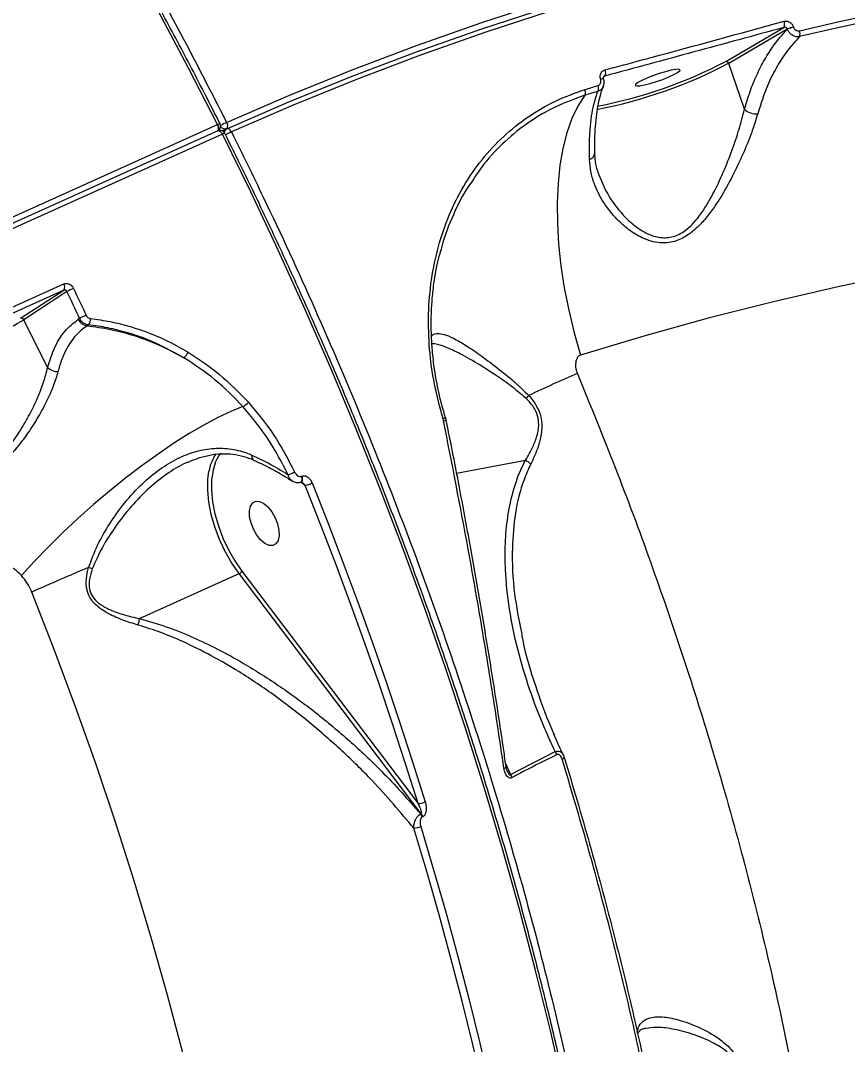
# Model space of a CAD drawing. Header units: millimetres. Extents: x -8422 to 28150, y -6982 to 5510.
# Drawn here: x 21890.7 to 22047, y 1389.7 to 1583.2 of the extents above; entities that cross this region are included whole.
import ezdxf

# ---------------------------------------------------------------- set-up
doc = ezdxf.new("R2010")
doc.units = ezdxf.units.MM
for name, color, linetype in [('DIKOM_ОБЪЕКТ', 7, 'Continuous'), ('DIKOM_РАЗМЕР_ЗОНА', 7, 'Continuous'), ('DIKOM_РАЗМЕР_ОБЪЕКТА', 7, 'Continuous')]:
    doc.layers.add(name, color=color, linetype=linetype)
doc.styles.add('style1', font='arial.ttf', dxfattribs={"width": 0.8})
doc.dimstyles.new('1-50', dxfattribs={"dimtxt": 300, "dimasz": 200, "dimexe": 100, "dimexo": 0, "dimgap": 100, "dimtad": 1, "dimdec": 0, "dimtxsty": 'style1', "dimcen": 0, "dimclrd": 7, "dimclre": 7, "dimadec": 1, "dimazin": 2, "dimtfac": 1, "dimtdec": 0, "dimtmove": 1, "dimatfit": 3, "dimfxl": 0, "dimlwd": 25, "dimlwe": 18, "dimarcsym": 0})

# ---------------------------------------------------------------- blocks, each defined once
blk = doc.blocks.new('*D15')
at = {"layer": 'Defpoints', "color": 0, "transparency": 16777216}
for p in [(19380.28, 3651.45), (27070.13, 3651.45), (15204.41, -3115.19)]:
    blk.add_point(p, dxfattribs=at)
at = {"layer": 'DIKOM_РАЗМЕР_ОБЪЕКТА', "color": 7, "lineweight": 18, "transparency": 16777216}
for p, q in [((19380.28, 3651.45), (27170.13, 3651.45)), ((15204.41, -3115.19), (27170.13, -3115.19))]:
    blk.add_line(p, q, dxfattribs=at)
at = {"layer": 'DIKOM_РАЗМЕР_ОБЪЕКТА', "color": 7, "lineweight": 25, "transparency": 16777216}
blk.add_line((27070.13, -2915.19), (27070.13, 3451.45), dxfattribs=at)
at = {"layer": 'DIKOM_РАЗМЕР_ОБЪЕКТА', "color": 7, "transparency": 16777216}
for points in [[(27036.8, 3451.45), (27103.47, 3451.45), (27070.13, 3651.45)], [(27036.8, -2915.19), (27103.47, -2915.19), (27070.13, -3115.19)]]:
    blk.add_solid(points, dxfattribs=at)
at = {"layer": 'DIKOM_РАЗМЕР_ОБЪЕКТА', "color": 0, "transparency": 16777216, "insert": (26816.96, -135.25), "char_height": 300, "attachment_point": 5, "rotation": 90, "style": 'style1'}
blk.add_mtext('6750', dxfattribs=at)
blk = doc.blocks.new('*D14')
at = {"layer": 'Defpoints', "color": 0, "transparency": 16777216}
for p in [(20684.73, 5148.63), (28049.7, 5148.63), (14575.76, -5055.5)]:
    blk.add_point(p, dxfattribs=at)
at = {"layer": 'DIKOM_РАЗМЕР_ЗОНА', "color": 7, "lineweight": 18, "transparency": 16777216}
for p, q in [((20684.73, 5148.63), (28149.7, 5148.63)), ((14575.76, -5055.5), (28149.7, -5055.5))]:
    blk.add_line(p, q, dxfattribs=at)
at = {"layer": 'DIKOM_РАЗМЕР_ЗОНА', "color": 7, "lineweight": 25, "transparency": 16777216}
blk.add_line((28049.7, -4855.5), (28049.7, 4948.63), dxfattribs=at)
at = {"layer": 'DIKOM_РАЗМЕР_ЗОНА', "color": 7, "transparency": 16777216}
for points in [[(28016.36, 4948.63), (28083.03, 4948.63), (28049.7, 5148.63)], [(28016.36, -4855.5), (28083.03, -4855.5), (28049.7, -5055.5)]]:
    blk.add_solid(points, dxfattribs=at)
at = {"layer": 'DIKOM_РАЗМЕР_ЗОНА', "color": 0, "transparency": 16777216, "insert": (27796.52, -63.59), "char_height": 300, "attachment_point": 5, "rotation": 90, "style": 'style1'}
blk.add_mtext('10200', dxfattribs=at)
blk = doc.blocks.new('*D13')
at = {"layer": 'Defpoints', "color": 0, "transparency": 16777216}
for p in [(10490, 1785.06), (25983.09, 460.53), (10490, -6882.5)]:
    blk.add_point(p, dxfattribs=at)
at = {"layer": 'DIKOM_РАЗМЕР_ЗОНА', "color": 7, "lineweight": 18, "transparency": 16777216}
for p, q in [((10490, 1785.06), (10490, -6982.5)), ((25983.09, 460.53), (25983.09, -6982.5))]:
    blk.add_line(p, q, dxfattribs=at)
at = {"layer": 'DIKOM_РАЗМЕР_ЗОНА', "color": 7, "lineweight": 25, "transparency": 16777216}
blk.add_line((25783.09, -6882.5), (10690, -6882.5), dxfattribs=at)
at = {"layer": 'DIKOM_РАЗМЕР_ЗОНА', "color": 7, "transparency": 16777216}
for points in [[(10690, -6849.17), (10690, -6915.83), (10490, -6882.5)], [(25783.09, -6849.17), (25783.09, -6915.83), (25983.09, -6882.5)]]:
    blk.add_solid(points, dxfattribs=at)
at = {"layer": 'DIKOM_РАЗМЕР_ЗОНА', "color": 0, "transparency": 16777216, "insert": (18236.55, -6629.33), "char_height": 300, "attachment_point": 5, "style": 'style1'}
blk.add_mtext('15500', dxfattribs=at)

msp = doc.modelspace()

# ---------------------------------------------------------------- linework, layer by layer
at = {"layer": 'DIKOM_ОБЪЕКТ', "color": 7, "linetype": 'Continuous', "lineweight": 15}
for p, q in [((22023.93, 1575.45), (22034.9, 1581.86)), ((22035.57, 1581.56), (22024.49, 1575.08)), ((22035.58, 1581.53), (22035.57, 1581.56)), ((22036.73, 1581.97), (22036.74, 1581.94)), ((22027.48, 1566.4), (22024.49, 1575.08)), ((22000.3, 1572.06), (22000.29, 1572.08)), ((22001.07, 1572.69), (22000.83, 1572.45)), ((21550.11, 1393.24), (21927.9, 1563.5)), ((21927.95, 1562.35), (21550.16, 1392.08)), ((21928.8, 1561.72), (21551.01, 1391.45)), ((21928.01, 1562.38), (21927.97, 1562.36)), ((21927.98, 1562.36), (21928.01, 1562.38)), ((21929.53, 1562.68), (21928.89, 1562.26)), ((21999.18, 1558.15), (21999.18, 1558.11)), ((21873.86, 1522.14), (21898.84, 1533.4)), ((21898.84, 1532.25), (21873.86, 1520.99)), ((21890.65, 1526.91), (21898.84, 1532.25)), ((21899.43, 1531.97), (21891.27, 1526.64)), ((21895.79, 1517.63), (21891.27, 1526.64)), ((21901.57, 1526.72), (21901.83, 1526.89)), ((21903.46, 1525.67), (21903.22, 1525.51)), ((21970.61, 1507.57), (21970.52, 1507.92)), ((21970.62, 1507.52), (21970.61, 1507.57)), ((21934.65, 1500.18), (21934.67, 1500.17)), ((21973.07, 1497.66), (21986.09, 1500.09)), ((21944.48, 1495.31), (21943.62, 1495.98)), ((21943.79, 1497.06), (21943.86, 1497.09)), ((21913.16, 1470.18), (21931.99, 1478.67)), ((21966.38, 1433.31), (21931.99, 1478.67)), ((21932.51, 1479.12), (21965.8, 1435.22)), ((21983.23, 1440.72), (21991.71, 1445.05)), ((21982.33, 1442.81), (21983.23, 1440.72)), ((21982.45, 1442.07), (21982.45, 1442.06)), ((21966.29, 1433.26), (21966.38, 1433.31)), ((21966.68, 1432.73), (21966.58, 1432.69))]:
    msp.add_line(p, q, dxfattribs=at)
at = {"layer": 'DIKOM_ОБЪЕКТ', "color": 7, "linetype": 'Continuous', "lineweight": 15, "flags": 128}
for points in [[(21927.9, 1563.5), (21922.36, 1574.31), (21916.67, 1585.01), (21910.83, 1595.59), (21904.85, 1606.04), (21898.74, 1616.35), (21892.5, 1626.52), (21886.14, 1636.53), (21879.65, 1646.37), (21873.06, 1656.05), (21866.35, 1665.55), (21859.54, 1674.86), (21852.64, 1683.97)], [(21929.61, 1563.91), (21941.35, 1569), (21953.31, 1573.86), (21965.48, 1578.46), (21977.86, 1582.81), (21990.44, 1586.92), (22003.21, 1590.76), (22016.16, 1594.35), (22029.28, 1597.68), (22042.57, 1600.75), (22056.02, 1603.55), (22069.61, 1606.09), (22083.34, 1608.36), (22097.2, 1610.35), (22111.18, 1612.08), (22125.27, 1613.54), (22139.46, 1614.72), (22153.74, 1615.64), (22168.11, 1616.27), (22182.55, 1616.63), (22197.06, 1616.72), (22211.62, 1616.53)], [(21929.63, 1562.73), (21941.36, 1567.82), (21953.31, 1572.67), (21965.47, 1577.27), (21977.84, 1581.62), (21990.41, 1585.72), (22003.17, 1589.57), (22016.12, 1593.15), (22029.23, 1596.48), (22042.51, 1599.55), (22055.95, 1602.35), (22069.53, 1604.88), (22083.25, 1607.15), (22097.1, 1609.15), (22111.07, 1610.87), (22125.15, 1612.33), (22139.33, 1613.51), (22153.61, 1614.42), (22167.97, 1615.06), (22182.4, 1615.42), (22196.9, 1615.51), (22211.45, 1615.32)], [(22211.67, 1614.59), (22197.15, 1614.78), (22182.69, 1614.69), (22168.29, 1614.33), (22153.97, 1613.69), (22139.72, 1612.78), (22125.57, 1611.6), (22111.53, 1610.15), (22097.59, 1608.43), (22083.77, 1606.43), (22070.08, 1604.17), (22056.53, 1601.64), (22043.13, 1598.85), (22029.88, 1595.79), (22016.8, 1592.47), (22003.88, 1588.89), (21991.15, 1585.06), (21978.61, 1580.97), (21966.27, 1576.63), (21954.13, 1572.04), (21942.21, 1567.2), (21930.51, 1562.12)], [(22097.13, 1591.19), (22089.58, 1590.09), (22082.06, 1588.92), (22074.59, 1587.66), (22067.15, 1586.31), (22059.76, 1584.89), (22052.42, 1583.38), (22045.12, 1581.8), (22037.87, 1580.13)], [(22037.88, 1581.23), (22045.13, 1582.9), (22052.44, 1584.49), (22059.79, 1585.99), (22067.18, 1587.42), (22074.62, 1588.76), (22082.1, 1590.02), (22089.63, 1591.2), (22097.19, 1592.3)], [(22012.54, 1573.5), (22011.35, 1573.14), (22010.14, 1572.72), (22009.01, 1572.27), (22008.05, 1571.83), (22007.33, 1571.44), (22006.92, 1571.12), (22006.85, 1570.91), (22007.11, 1570.81), (22007.71, 1570.85), (22008.57, 1571.01), (22009.64, 1571.28), (22010.83, 1571.64), (22012.04, 1572.06), (22013.17, 1572.51), (22014.13, 1572.95), (22014.85, 1573.34), (22015.26, 1573.66), (22015.34, 1573.87), (22015.07, 1573.96), (22014.48, 1573.93), (22013.61, 1573.77), (22012.54, 1573.5)], [(21997.3, 1570.13), (21997.61, 1570.22), (21997.92, 1570.32), (21998.23, 1570.42), (21998.54, 1570.51), (21998.85, 1570.61), (21999.16, 1570.71), (21999.47, 1570.8), (21999.78, 1570.9)], [(21999.8, 1569.81), (21999.49, 1569.71), (21999.18, 1569.61), (21998.87, 1569.52), (21998.56, 1569.42), (21998.25, 1569.33), (21997.94, 1569.23), (21997.63, 1569.13), (21997.32, 1569.04)], [(21997.32, 1569.04), (21996.01, 1567), (21994.88, 1564.63), (21993.93, 1561.97), (21993.17, 1559.02), (21992.61, 1555.82), (21992.24, 1552.38), (21992.07, 1548.74), (21992.11, 1544.91), (21992.35, 1540.94), (21992.79, 1536.85), (21993.43, 1532.67), (21994.27, 1528.44), (21995.28, 1524.19), (21996.48, 1519.95)], [(21927.95, 1562.35), (21928.01, 1562.36), (21928.12, 1562.37), (21928.23, 1562.33), (21928.35, 1562.27), (21928.48, 1562.17), (21928.6, 1562.04), (21928.7, 1561.89), (21928.8, 1561.72)], [(21993.31, 1381.29), (21990.73, 1392.59), (21987.94, 1403.92), (21984.95, 1415.29), (21981.75, 1426.68), (21978.36, 1438.09), (21974.77, 1449.5), (21970.98, 1460.9), (21967.01, 1472.29), (21962.85, 1483.66), (21958.5, 1494.99), (21953.98, 1506.27), (21949.28, 1517.51), (21944.41, 1528.68), (21939.37, 1539.78), (21934.16, 1550.79), (21928.8, 1561.72)], [(21930.51, 1562.12), (21930.41, 1562.29), (21930.31, 1562.44), (21930.19, 1562.57), (21930.07, 1562.67), (21929.94, 1562.74), (21929.83, 1562.77), (21929.72, 1562.77), (21929.66, 1562.75)], [(22136.3, 1546.04), (22122.99, 1544.92), (22109.77, 1543.54), (22096.66, 1541.92), (22083.66, 1540.04), (22070.77, 1537.91), (22058.02, 1535.53), (22045.41, 1532.9), (22032.94, 1530.03), (22020.62, 1526.91), (22008.47, 1523.55), (21996.48, 1519.95)], [(21900.66, 1532.57), (21900.96, 1531.93), (21901.26, 1531.3), (21901.57, 1530.66), (21901.87, 1530.03), (21902.17, 1529.39), (21902.47, 1528.75), (21902.77, 1528.12), (21903.07, 1527.48)], [(21901.83, 1526.89), (21901.53, 1527.53), (21901.23, 1528.16), (21900.93, 1528.8), (21900.63, 1529.43), (21900.33, 1530.06), (21900.03, 1530.7), (21899.73, 1531.33), (21899.43, 1531.97)], [(21932.68, 1510.23), (21930.41, 1509.31), (21927.95, 1508.15), (21925.31, 1506.75), (21922.54, 1505.12), (21919.64, 1503.29), (21916.66, 1501.27), (21913.62, 1499.08), (21910.56, 1496.74), (21907.49, 1494.28), (21904.46, 1491.72), (21901.49, 1489.08), (21898.62, 1486.39), (21895.86, 1483.69), (21893.25, 1480.98), (21890.82, 1478.31)], [(21927.42, 1499.51), (21927.04, 1498.22), (21926.78, 1496.4), (21926.75, 1494.39), (21926.95, 1492.23), (21927.39, 1489.98), (21928.05, 1487.68), (21928.91, 1485.39), (21929.96, 1483.17), (21931.17, 1481.06), (21932.51, 1479.12)], [(21934.35, 1501.07), (21934.36, 1500.77), (21934.4, 1500.52), (21934.49, 1500.33), (21934.62, 1500.2), (21934.65, 1500.18)], [(21931.99, 1478.67), (21930.61, 1480.67), (21929.36, 1482.84), (21928.28, 1485.13), (21927.39, 1487.49), (21926.71, 1489.86), (21926.26, 1492.19), (21926.04, 1494.41), (21926.07, 1496.49), (21926.27, 1497.97)], [(21943.7, 1496), (21943.73, 1496.02), (21943.84, 1496.13), (21943.9, 1496.31), (21943.91, 1496.54), (21943.87, 1496.79), (21943.79, 1497.06)], [(21943.77, 1496.04), (21943.8, 1496.05), (21943.91, 1496.17), (21943.97, 1496.34), (21943.98, 1496.57), (21943.95, 1496.82), (21943.86, 1497.09)], [(21945.76, 1495.8), (21948.72, 1488.31), (21951.6, 1480.81), (21954.39, 1473.29), (21957.11, 1465.76), (21959.74, 1458.22), (21962.29, 1450.67), (21964.76, 1443.12), (21967.14, 1435.57)], [(21965.8, 1435.22), (21963.43, 1442.76), (21960.97, 1450.29), (21958.42, 1457.82), (21955.8, 1465.34), (21953.09, 1472.86), (21950.3, 1480.36), (21947.43, 1487.84), (21944.48, 1495.31)], [(21936.04, 1485.03), (21935.3, 1485.95), (21934.67, 1487.06), (21934.22, 1488.25), (21933.96, 1489.43), (21933.93, 1490.51), (21934.13, 1491.39), (21934.54, 1492.02), (21935.13, 1492.33), (21935.84, 1492.3), (21936.63, 1491.94), (21937.43, 1491.26), (21938.16, 1490.34), (21938.79, 1489.24), (21939.25, 1488.05), (21939.5, 1486.86), (21939.53, 1485.78), (21939.33, 1484.9), (21938.92, 1484.27), (21938.34, 1483.96), (21937.62, 1483.99), (21936.83, 1484.36), (21936.04, 1485.03)], [(21921.32, 1388.15), (21918.44, 1399.02), (21915.36, 1409.91), (21912.08, 1420.82), (21908.6, 1431.72), (21904.93, 1442.62), (21901.07, 1453.5), (21897.02, 1464.35), (21892.79, 1475.17)], [(21993.41, 1443.97), (21993.44, 1443.95), (21993.44, 1443.94)], [(21981.57, 1365.43), (21979.87, 1373.5), (21978.06, 1381.6), (21976.15, 1389.72), (21974.13, 1397.87), (21972, 1406.03), (21969.77, 1414.2), (21967.43, 1422.39), (21964.99, 1430.58)], [(21966.29, 1430.92), (21968.73, 1422.71), (21971.07, 1414.51), (21973.31, 1406.31), (21975.44, 1398.13), (21977.47, 1389.97), (21979.38, 1381.83), (21981.19, 1373.71), (21982.9, 1365.62)]]:
    msp.add_lwpolyline(points, dxfattribs=at)
at = {"layer": 'DIKOM_ОБЪЕКТ', "color": 7, "linetype": 'Continuous', "lineweight": 15}
for centre, radius, start, end in [((22033.84, 1582.48), 1.22, 329.8135, 26.4597), ((22038.51, 1575.06), 7.13, 104.452, 114.3647), ((22038.52, 1575.03), 7.13, 104.4545, 114.357), ((22036.48, 1580.69), 1.5, 337.9807, 21.0249), ((21982.69, 1654.77), 89.98, 280.8274, 297.6802), ((21983.48, 1652.52), 87.04, 280.7591, 297.6974), ((22024, 1574.94), 0.514, 15.4888, 97.4331), ((22000.08, 1573.33), 1.18, 326.77, 26.3985), ((22000.75, 1570.94), 1.24, 85.7911, 112.0812), ((22000.77, 1570.88), 1.27, 86.2323, 111.85), ((21998.57, 1570.33), 1.34, 336.8783, 24.9988), ((22029.61, 1568.66), 3.11, 226.5776, 276.6686), ((21928.51, 1562.52), 1.16, 97.4645, 121.6266), ((21927.08, 1562.9), 1.02, 326.4654, 36.1056), ((21927.47, 1563.22), 1, 303.1384, 26.7195), ((21934.27, 1553.53), 11.38, 114.1408, 120.674), ((21928.79, 1563.31), 1.02, 326.2507, 36.0614), ((21928.36, 1561.43), 1, 43.8883, 114.2607), ((21929.3, 1563.65), 0.971, 210.3433, 287.6247), ((21929.44, 1560.66), 1.23, 98.4489, 121.1748), ((21928.36, 1561.43), 1, 26.5776, 43.8883), ((21929.99, 1562), 0.819, 124.6111, 179.0034), ((21935.13, 1551.76), 11.34, 114.0163, 120.9563), ((21930.07, 1561.84), 1, 114.1657, 123.0516), ((21997.78, 1558.3), 1.42, 286.8369, 352.1891), ((21898.04, 1532.83), 0.982, 324.0898, 35.4809), ((21909.16, 1513.59), 20.79, 114.1346, 117.9187), ((21796.15, 1683.97), 183.84, 293.9494, 301.1551), ((21890.81, 1526.45), 0.491, 23.1661, 109.3629), ((21903.5, 1527.64), 2.15, 205.4706, 262.3691), ((21915.42, 1499.95), 30.17, 114.1635, 116.7706), ((21902.41, 1526.7), 1.48, 315.5649, 6.1509), ((21920.21, 1521.3), 2.25, 305.7047, 339.6078), ((21897.64, 1519.46), 2.61, 224.5096, 272.1874), ((22167.48, 1123.35), 428.95, 113.5802, 114.9264), ((21983.01, 1514.72), 4.39, 317.2846, 327.2291), ((21931.04, 1513.33), 3.51, 297.9275, 319.6934), ((21971.06, 1505.59), 2.03, 88.8135, 102.9705), ((21971.21, 1505.01), 2.58, 92.1529, 103.2584), ((21933.78, 1497.21), 6.77, 141.2688, 160.1858), ((21935.11, 1496.44), 8.98, 147.3363, 170.1955), ((21938.54, 1504.99), 8.1, 289.4216, 298.8506), ((21941.29, 1505.62), 10.79, 287.2045, 294.5012), ((22077.12, 1065.13), 449.57, 112.7137, 114.2064), ((21898.28, 1464.35), 16.34, 68.6742, 71.2653), ((21931.52, 1479.73), 1.16, 293.7783, 328.7083), ((21901.9, 1471.87), 11.39, 345.1128, 351.4798), ((21990.15, 1443.82), 1.98, 18.9139, 38.3551), ((21992.86, 1444.28), 0.679, 283.7474, 329.2695), ((21981.96, 1442.77), 0.866, 273.408, 304.6523), ((21981.73, 1439.47), 1.95, 19.9302, 39.7889), ((21965.52, 1439.06), 3.85, 274.2069, 294.8295), ((21964.79, 1432.14), 1.87, 16.9759, 36.7979), ((21964.88, 1432.18), 1.88, 16.9681, 36.7656), ((21964.68, 1434.44), 3.87, 274.6254, 294.5445)]:
    msp.add_arc(centre, radius, start, end, dxfattribs=at)
for points, knots in [([(21928.36, 1563.67), (21927.45, 1565.47), (21924.81, 1570.68), (21920.34, 1579.24), (21914.9, 1589.3), (21909.34, 1599.25), (21903.65, 1609.09), (21897.84, 1618.8), (21891.92, 1628.38), (21885.89, 1637.82), (21879.75, 1647.11), (21873.51, 1656.25), (21867.18, 1665.23), (21860.75, 1674.04), (21854.23, 1682.68), (21847.64, 1691.14), (21840.96, 1699.41), (21834.22, 1707.49), (21827.4, 1715.37), (21820.53, 1723.05), (21813.6, 1730.51), (21806.61, 1737.76), (21799.58, 1744.79), (21792.51, 1751.59), (21785.4, 1758.16), (21778.26, 1764.49), (21771.1, 1770.58), (21763.91, 1776.42), (21756.72, 1782.02), (21749.51, 1787.36), (21742.3, 1792.43), (21735.09, 1797.25), (21727.88, 1801.8), (21720.69, 1806.08), (21713.52, 1810.09), (21706.37, 1813.82), (21699.24, 1817.27), (21692.16, 1820.44), (21685.11, 1823.32), (21678.1, 1825.92), (21671.15, 1828.23), (21664.25, 1830.24), (21657.41, 1831.97), (21650.64, 1833.4), (21643.93, 1834.54), (21637.31, 1835.39), (21630.76, 1835.92), (21625.61, 1836.16), (21622.67, 1836.12), (21621.85, 1836.11)], [0, 0, 0, 0, 0.011462, 0.033237, 0.055013, 0.07679, 0.098567, 0.120343, 0.14212, 0.163897, 0.185675, 0.207453, 0.229231, 0.251009, 0.272788, 0.294567, 0.316347, 0.338127, 0.359907, 0.381689, 0.403471, 0.425253, 0.447036, 0.468819, 0.490603, 0.512388, 0.534174, 0.55596, 0.577746, 0.599533, 0.621321, 0.643109, 0.664898, 0.686687, 0.708475, 0.730264, 0.752053, 0.77384, 0.795627, 0.817413, 0.839197, 0.860978, 0.882757, 0.904533, 0.926304, 0.948071, 0.969833, 0.991589, 1, 1, 1, 1]), ([(21623.13, 1836.69), (21626.64, 1836.66), (21634.56, 1836.59), (21647.35, 1834.97), (21661.36, 1832.1), (21675.36, 1828.02), (21689.27, 1822.88), (21703.04, 1816.77), (21717.06, 1809.53), (21731.29, 1801.14), (21745.7, 1791.61), (21760.15, 1780.99), (21774.61, 1769.31), (21789.03, 1756.59), (21803.47, 1742.78), (21817.86, 1727.88), (21832.15, 1711.92), (21846.04, 1695.24), (21859.48, 1677.93), (21872.44, 1660.07), (21885.14, 1641.36), (21897.53, 1621.85), (21909.53, 1601.56), (21920.24, 1582.23), (21926.74, 1569.53), (21929.61, 1563.91)], [0, 0, 0, 0, 0.035838, 0.081051, 0.1263, 0.171512, 0.213866, 0.256251, 0.298605, 0.342099, 0.385625, 0.429118, 0.473054, 0.517025, 0.560961, 0.606173, 0.651423, 0.696635, 0.740571, 0.784542, 0.828478, 0.873691, 0.91894, 0.964152, 1, 1, 1, 1]), ([(22001.14, 1573.85), (22001.72, 1574.01), (22004.61, 1574.78), (22015.81, 1577.8), (22026.54, 1580.73), (22034.93, 1583.02)], [0, 0, 0, 0, 0.051709, 0.258552, 1, 1, 1, 1]), ([(22034.93, 1583.02), (22035.09, 1583.05), (22035.41, 1583.1), (22035.89, 1582.96), (22036.31, 1582.68), (22036.6, 1582.32), (22036.69, 1582.06), (22036.73, 1581.97)], [0, 0, 0, 0, 0.218283, 0.436774, 0.653039, 0.865757, 1, 1, 1, 1]), ([(22034.9, 1581.86), (22029.23, 1580.31), (22017.89, 1577.21), (22006.68, 1574.2), (22001.07, 1572.69)], [0, 0, 0, 0, 0.499918, 1, 1, 1, 1]), ([(22027.48, 1566.4), (22027.82, 1567.53), (22028.5, 1569.8), (22029.78, 1572.93), (22031.27, 1575.83), (22033.15, 1578.82), (22034.69, 1580.54), (22035.58, 1581.53)], [0, 0, 0, 0, 0.182561, 0.36512, 0.553033, 0.740945, 1, 1, 1, 1]), ([(22035.57, 1581.56), (22035.56, 1581.59), (22035.53, 1581.68), (22035.43, 1581.79), (22035.27, 1581.88), (22035.08, 1581.91), (22034.96, 1581.88), (22034.9, 1581.86)], [0, 0, 0, 0, 0.127808, 0.331043, 0.543884, 0.768402, 1, 1, 1, 1]), ([(22037.87, 1580.13), (22037.71, 1580.11), (22037.35, 1580.07), (22036.85, 1580.21), (22036.36, 1580.48), (22035.94, 1580.87), (22035.68, 1581.27), (22035.59, 1581.5), (22035.58, 1581.53)], [0, 0, 0, 0, 0.180522, 0.402899, 0.530972, 0.749652, 0.966425, 1, 1, 1, 1]), ([(22036.74, 1581.94), (22036.75, 1581.92), (22036.79, 1581.8), (22036.9, 1581.59), (22037.11, 1581.39), (22037.35, 1581.26), (22037.61, 1581.19), (22037.79, 1581.22), (22037.88, 1581.23)], [0, 0, 0, 0, 0.034013, 0.252308, 0.470537, 0.597932, 0.819269, 1, 1, 1, 1]), ([(22037.87, 1580.13), (22037.01, 1579.18), (22035.42, 1577.42), (22033.43, 1574.24), (22031.55, 1570.47), (22030.55, 1567.37), (22029.98, 1565.57)], [0, 0, 0, 0, 0.258077, 0.475006, 0.694076, 1, 1, 1, 1]), ([(22000.29, 1572.08), (22000.26, 1572.18), (22000.19, 1572.45), (22000.21, 1572.88), (22000.39, 1573.33), (22000.7, 1573.69), (22000.99, 1573.8), (22001.14, 1573.85)], [0, 0, 0, 0, 0.13426, 0.346974, 0.563221, 0.781711, 1, 1, 1, 1]), ([(21999.78, 1570.9), (21999.79, 1570.9), (21999.88, 1570.93), (22000.06, 1571.02), (22000.23, 1571.22), (22000.33, 1571.47), (22000.37, 1571.74), (22000.32, 1571.95), (22000.3, 1572.06)], [0, 0, 0, 0, 0.004412, 0.219872, 0.435612, 0.568267, 0.793848, 1, 1, 1, 1]), ([(22000.77, 1570.73), (22000.83, 1570.85), (22000.98, 1571.19), (22000.99, 1571.7), (22000.86, 1572.02), (22000.82, 1572.13)], [0, 0, 0, 0, 0.288306, 0.757045, 1, 1, 1, 1]), ([(22000.85, 1572.17), (22000.84, 1572.21), (22000.81, 1572.29), (22000.81, 1572.42), (22000.85, 1572.54), (22000.88, 1572.58), (22000.9, 1572.6)], [0, 0, 0, 0, 0.170813, 0.388567, 0.659311, 1, 1, 1, 1]), ([(22000.85, 1572.14), (22000.85, 1572.15), (22000.85, 1572.16), (22000.84, 1572.17), (22000.84, 1572.17)], [0, 0, 0, 0, 0.698828, 1, 1, 1, 1]), ([(22001.07, 1572.69), (22001.02, 1572.68), (22000.96, 1572.66), (22000.92, 1572.61), (22000.91, 1572.6)], [0, 0, 0, 0, 0.734279, 1, 1, 1, 1]), ([(21970.52, 1507.92), (21969.93, 1510.09), (21968.75, 1514.43), (21967.87, 1521.09), (21967.66, 1527.72), (21968.22, 1534.24), (21969.52, 1540.52), (21971.57, 1546.47), (21974.33, 1551.98), (21977.78, 1556.98), (21981.87, 1561.37), (21986.52, 1565.07), (21991.66, 1568.1), (21995.42, 1569.45), (21997.3, 1570.13)], [0, 0, 0, 0, 0.083618, 0.167166, 0.250417, 0.333852, 0.417303, 0.500489, 0.583738, 0.667139, 0.750458, 0.833396, 0.916629, 1, 1, 1, 1]), ([(21997.32, 1569.04), (21997.35, 1569.09), (21997.41, 1569.21), (21997.43, 1569.48), (21997.4, 1569.8), (21997.33, 1570.02), (21997.3, 1570.13)], [0, 0, 0, 0, 0.250013, 0.500007, 0.750025, 1, 1, 1, 1]), ([(21998.19, 1556.95), (21998.18, 1557.94), (21998.16, 1559.94), (21998.3, 1562.65), (21998.57, 1565.14), (21998.98, 1567.28), (21999.41, 1568.8), (21999.7, 1569.55), (21999.8, 1569.81)], [0, 0, 0, 0, 0.182796, 0.365593, 0.553746, 0.741903, 0.914191, 1, 1, 1, 1]), ([(21999.22, 1558.1), (21999.21, 1558.72), (21999.18, 1560.28), (21999.27, 1562.55), (21999.47, 1564.93), (21999.77, 1567.04), (22000.18, 1568.84), (22000.54, 1570.06), (22000.78, 1570.57), (22000.83, 1570.69)], [0, 0, 0, 0, 0.109681, 0.279358, 0.449162, 0.618371, 0.786303, 0.952308, 1, 1, 1, 1]), ([(22000.78, 1570.71), (22000.76, 1570.65), (22000.67, 1570.42), (22000.35, 1570.06), (21999.99, 1569.89), (21999.8, 1569.81)], [0, 0, 0, 0, 0.121398, 0.55786, 1, 1, 1, 1]), ([(21997.32, 1569.04), (21995.47, 1568.37), (21991.78, 1567.04), (21986.73, 1564.08), (21982.18, 1560.44), (21978.46, 1556.56), (21976.56, 1553.67), (21975.76, 1552.45)], [0, 0, 0, 0, 0.211804, 0.422331, 0.63292, 0.844724, 1, 1, 1, 1]), ([(22029.98, 1565.57), (22029.6, 1564.36), (22028.84, 1561.92), (22027.2, 1557.92), (22025.25, 1553.77), (22023.28, 1550.23), (22021.43, 1547.41), (22019.93, 1545.48), (22018.39, 1543.87), (22016.58, 1542.41), (22014.25, 1541.27), (22011.8, 1541.06), (22009.78, 1541.45), (22007.76, 1542.22), (22005.57, 1543.58), (22003.06, 1545.81), (22000.72, 1548.77), (21999.17, 1551.89), (21998.36, 1554.65), (21998.25, 1556.18), (21998.19, 1556.95)], [0, 0, 0, 0, 0.071789, 0.14563, 0.22117, 0.298518, 0.340637, 0.383294, 0.416102, 0.449613, 0.498646, 0.547792, 0.580451, 0.613971, 0.670436, 0.728317, 0.811955, 0.898074, 0.948687, 1, 1, 1, 1]), ([(22000.02, 1553.88), (22000.51, 1552.71), (22001.52, 1550.27), (22003.7, 1547.27), (22006.06, 1544.87), (22008.07, 1543.41), (22009.95, 1542.53), (22011.79, 1542.05), (22014.03, 1542.18), (22016.11, 1543.27), (22017.68, 1544.7), (22019.02, 1546.29), (22020.31, 1548.21), (22021.88, 1551), (22023.54, 1554.55), (22025.16, 1558.66), (22026.53, 1562.69), (22027.16, 1565.15), (22027.48, 1566.4)], [0, 0, 0, 0, 0.091105, 0.189211, 0.252658, 0.317339, 0.352789, 0.389116, 0.441017, 0.492841, 0.528334, 0.564863, 0.611893, 0.659612, 0.745711, 0.833698, 0.9159, 1, 1, 1, 1]), ([(21957, 1089.09), (21957.51, 1089.64), (21959.46, 1091.73), (21962.68, 1095.64), (21966.65, 1100.82), (21970.45, 1106.27), (21974.09, 1111.98), (21977.54, 1117.93), (21980.83, 1124.13), (21983.94, 1130.57), (21986.86, 1137.24), (21989.6, 1144.14), (21992.16, 1151.27), (21994.54, 1158.62), (21996.72, 1166.18), (21998.71, 1173.95), (22000.52, 1181.93), (22002.13, 1190.09), (22003.54, 1198.45), (22004.77, 1206.99), (22005.79, 1215.71), (22006.62, 1224.6), (22007.25, 1233.66), (22007.69, 1242.87), (22007.92, 1252.23), (22007.96, 1261.73), (22007.8, 1271.37), (22007.45, 1281.14), (22006.89, 1291.03), (22006.14, 1301.04), (22005.2, 1311.15), (22004.05, 1321.36), (22002.72, 1331.66), (22001.18, 1342.04), (21999.46, 1352.5), (21997.54, 1363.03), (21995.44, 1373.61), (21993.15, 1384.25), (21990.67, 1394.94), (21988, 1405.66), (21985.16, 1416.4), (21982.13, 1427.17), (21978.92, 1437.95), (21975.54, 1448.73), (21971.99, 1459.51), (21968.26, 1470.28), (21964.37, 1481.02), (21960.31, 1491.74), (21956.1, 1502.42), (21951.72, 1513.06), (21947.19, 1523.64), (21942.5, 1534.16), (21937.67, 1544.61), (21933.24, 1553.85), (21930.4, 1559.58), (21929.26, 1561.88)], [0, 0, 0, 0, 0.0068, 0.025989, 0.045184, 0.064384, 0.083589, 0.102799, 0.122013, 0.141231, 0.160451, 0.179675, 0.1989, 0.218127, 0.237356, 0.256585, 0.275815, 0.295045, 0.314276, 0.333507, 0.352737, 0.371967, 0.391197, 0.410427, 0.429656, 0.448884, 0.468112, 0.48734, 0.506567, 0.525793, 0.545019, 0.564245, 0.58347, 0.602695, 0.621919, 0.641143, 0.660366, 0.679589, 0.698811, 0.718034, 0.737256, 0.756478, 0.775699, 0.79492, 0.814141, 0.833362, 0.852583, 0.871804, 0.891024, 0.910245, 0.929465, 0.948686, 0.967906, 0.987127, 1, 1, 1, 1]), ([(21930.51, 1562.12), (21932.53, 1558.02), (21937.98, 1546.98), (21946.38, 1528.71), (21955.53, 1507.31), (21964.11, 1485.5), (21972.08, 1463.34), (21979.39, 1440.92), (21985.89, 1418.71), (21991.57, 1396.79), (21996.44, 1375.23), (22000.59, 1353.67), (22003.96, 1332.19), (22006.54, 1310.87), (22008.25, 1290.17), (22009.12, 1270.16), (22009.18, 1250.87), (22008.43, 1231.99), (22006.84, 1213.6), (22004.38, 1195.79), (22001.12, 1178.94), (21997.09, 1163.08), (21992.32, 1148.24), (21986.76, 1134.17), (21980.37, 1120.94), (21973.15, 1108.67), (21965.91, 1098.28), (21960.79, 1092.5), (21958.59, 1090.02)], [0, 0, 0, 0, 0.022951, 0.06183, 0.10074, 0.139619, 0.179627, 0.219668, 0.259677, 0.298556, 0.337465, 0.376344, 0.416353, 0.456394, 0.496403, 0.535281, 0.57419, 0.613069, 0.653077, 0.693117, 0.733125, 0.772005, 0.810913, 0.849792, 0.889801, 0.929842, 0.96985, 1, 1, 1, 1]), ([(22000.04, 1553.9), (21999.9, 1554.26), (21999.51, 1555.3), (21999.23, 1556.72), (21999.22, 1557.77), (21999.22, 1558.15)], [0, 0, 0, 0, 0.262558, 0.737941, 1, 1, 1, 1]), ([(21999.94, 1554.08), (21999.94, 1554.07), (21999.96, 1554.01), (21999.99, 1553.94), (22000.02, 1553.88)], [0, 0, 0, 0, 0.13153, 1, 1, 1, 1]), ([(21975.76, 1552.45), (21975.46, 1552.03), (21974.01, 1550), (21972.13, 1545.8), (21970.54, 1541.9), (21970.09, 1539.73), (21970.07, 1539.61)], [0, 0, 0, 0, 0.112052, 0.544256, 0.974772, 1, 1, 1, 1]), ([(21970.98, 1508.07), (21970.53, 1509.68), (21969.68, 1512.7), (21968.91, 1516.99), (21968.48, 1520.64), (21968.29, 1523.88), (21968.26, 1526.91), (21968.4, 1529.96), (21968.76, 1533.52), (21969.28, 1536.82), (21969.91, 1539), (21970.11, 1539.71)], [0, 0, 0, 0, 0.153584, 0.287334, 0.399867, 0.491871, 0.588244, 0.682444, 0.779094, 0.927559, 1, 1, 1, 1]), ([(21898.84, 1533.4), (21898.93, 1533.43), (21899.15, 1533.51), (21899.56, 1533.5), (21900.01, 1533.32), (21900.4, 1533.01), (21900.57, 1532.72), (21900.66, 1532.57)], [0, 0, 0, 0, 0.14061, 0.355085, 0.569866, 0.78489, 1, 1, 1, 1]), ([(21899.43, 1531.97), (21899.4, 1532.02), (21899.35, 1532.12), (21899.22, 1532.22), (21899.07, 1532.28), (21898.94, 1532.29), (21898.86, 1532.26), (21898.84, 1532.25)], [0, 0, 0, 0, 0.215519, 0.430689, 0.645248, 0.859523, 1, 1, 1, 1]), ([(21895.79, 1517.63), (21896.18, 1518.89), (21897, 1521.49), (21898.93, 1524.61), (21900.68, 1526.01), (21901.57, 1526.72)], [0, 0, 0, 0, 0.317516, 0.653916, 1, 1, 1, 1]), ([(21903.46, 1525.67), (21903.41, 1525.68), (21903.15, 1525.71), (21902.7, 1525.89), (21902.17, 1526.31), (21901.94, 1526.69), (21901.83, 1526.89)], [0, 0, 0, 0, 0.08069, 0.387118, 0.693575, 1, 1, 1, 1]), ([(21903.07, 1527.48), (21903.12, 1527.38), (21903.24, 1527.18), (21903.5, 1526.97), (21903.72, 1526.88), (21903.85, 1526.87), (21903.87, 1526.86)], [0, 0, 0, 0, 0.306649, 0.613262, 0.919441, 1, 1, 1, 1]), ([(21903.87, 1526.86), (21905.13, 1526.69), (21907.63, 1526.35), (21911.37, 1525.41), (21915.08, 1524.15), (21918.76, 1522.55), (21921.14, 1521.19), (21922.32, 1520.51)], [0, 0, 0, 0, 0.197681, 0.395387, 0.593087, 0.796545, 1, 1, 1, 1]), ([(21903.22, 1525.51), (21902.4, 1524.86), (21900.73, 1523.54), (21899.09, 1520.81), (21898.18, 1518.45), (21897.84, 1517.21), (21897.74, 1516.85)], [0, 0, 0, 0, 0.336233, 0.682237, 0.908787, 1, 1, 1, 1]), ([(21903.22, 1525.51), (21904.7, 1525.31), (21907.68, 1524.91), (21912.25, 1523.67), (21916.92, 1521.94), (21919.98, 1520.29), (21921.53, 1519.47)], [0, 0, 0, 0, 0.237384, 0.477153, 0.737012, 1, 1, 1, 1]), ([(21921.53, 1519.47), (21919.24, 1520.71), (21915.79, 1522.59), (21910.9, 1524.22), (21907.18, 1525.17), (21904.69, 1525.51), (21903.46, 1525.67)], [0, 0, 0, 0, 0.395172, 0.598673, 0.802188, 1, 1, 1, 1]), ([(21968.33, 1523.57), (21968.46, 1523.7), (21968.83, 1524.04), (21969.74, 1524.1), (21971.12, 1523.79), (21972.94, 1522.94), (21975.31, 1521.51), (21978.2, 1519.51), (21981.25, 1517.19), (21984.16, 1514.84), (21985.85, 1513.18), (21986.7, 1512.34)], [0, 0, 0, 0, 0.055511, 0.156598, 0.259754, 0.380762, 0.504279, 0.647889, 0.794833, 0.896547, 1, 1, 1, 1]), ([(21986.23, 1511.74), (21985.26, 1512.57), (21983.3, 1514.25), (21979.95, 1516.52), (21976.42, 1518.76), (21973.14, 1520.58), (21970.51, 1521.68), (21969.01, 1522.15), (21968.44, 1522.08), (21968.42, 1522.08)], [0, 0, 0, 0, 0.136252, 0.275785, 0.470024, 0.669257, 0.829694, 0.993985, 1, 1, 1, 1]), ([(21932.68, 1510.23), (21930.99, 1511.98), (21927.57, 1515.51), (21923.56, 1518.14), (21921.53, 1519.47)], [0, 0, 0, 0, 0.494155, 1, 1, 1, 1]), ([(21922.32, 1520.51), (21924.35, 1519.18), (21928.45, 1516.49), (21931.95, 1512.89), (21933.72, 1511.06)], [0, 0, 0, 0, 0.494171, 1, 1, 1, 1]), ([(21996.48, 1519.95), (21996.39, 1519.91), (21996.22, 1519.84), (21995.94, 1519.56), (21995.7, 1519.13), (21995.52, 1518.37), (21995.55, 1517.66), (21995.7, 1516.97), (21995.81, 1516.67), (21995.89, 1516.48)], [0, 0, 0, 0, 0.076756, 0.160509, 0.317396, 0.466125, 0.762495, 0.842827, 1, 1, 1, 1]), ([(21876.94, 1496.86), (21877.12, 1496.83), (21878.23, 1496.62), (21879.98, 1496.61), (21882.11, 1497.24), (21883.28, 1497.84), (21884.45, 1498.59), (21885.63, 1499.51), (21887.3, 1501.19), (21888.99, 1503.26), (21890.77, 1505.89), (21892.45, 1508.8), (21893.94, 1511.9), (21895.11, 1514.9), (21895.56, 1516.72), (21895.79, 1517.63)], [0, 0, 0, 0, 0.020107, 0.128734, 0.186364, 0.243997, 0.254857, 0.31767, 0.380582, 0.467543, 0.554627, 0.66537, 0.776166, 0.888092, 1, 1, 1, 1]), ([(21897.74, 1516.85), (21897.47, 1515.95), (21896.94, 1514.14), (21895.58, 1511.14), (21893.89, 1508.03), (21891.99, 1505.1), (21889.99, 1502.45), (21888.11, 1500.35), (21886.26, 1498.65), (21884.48, 1497.34), (21882.59, 1496.35), (21880.19, 1495.58), (21878.26, 1495.5), (21877.08, 1495.65), (21876.89, 1495.68)], [0, 0, 0, 0, 0.110101, 0.220216, 0.329288, 0.438309, 0.524962, 0.611518, 0.675344, 0.739099, 0.803993, 0.868891, 0.979732, 1, 1, 1, 1]), ([(21995.89, 1516.48), (21998.3, 1510.57), (22003.14, 1498.75), (22009.8, 1480.84), (22016, 1462.84), (22021.87, 1444.14), (22027.32, 1424.85), (22032.26, 1405.04), (22036.53, 1385.21), (22040.07, 1365.43), (22042.86, 1345.78), (22044.8, 1326.89), (22045.92, 1308.8), (22046.29, 1291.52), (22045.91, 1274.58), (22044.74, 1258.06), (22042.78, 1242.02), (22040, 1226.49), (22036.37, 1211.56), (22031.86, 1197.23), (22026.5, 1183.75), (22020.43, 1171.44), (22013.78, 1160.3), (22006.54, 1150.45), (22001.46, 1144.2), (21998.66, 1141.53), (21998.65, 1141.53)], [0, 0, 0, 0, 0.039457, 0.078914, 0.118764, 0.158614, 0.202667, 0.246754, 0.290806, 0.336157, 0.381546, 0.426896, 0.469563, 0.512263, 0.554929, 0.598827, 0.642761, 0.686658, 0.732144, 0.77763, 0.823769, 0.869908, 0.913242, 0.956611, 0.999946, 1, 1, 1, 1]), ([(21986.1, 1500.09), (21986.1, 1500.09), (21986.18, 1500.22), (21986.61, 1500.95), (21987.38, 1502.32), (21988.23, 1504.38), (21988.69, 1506.5), (21988.46, 1508.54), (21987.61, 1510.32), (21986.72, 1511.23), (21986.23, 1511.74)], [0, 0, 0, 0, 0.000275, 0.041453, 0.224297, 0.406569, 0.584978, 0.712475, 0.840448, 1, 1, 1, 1]), ([(21986.7, 1512.34), (21987.21, 1511.72), (21988.15, 1510.6), (21989.02, 1508.51), (21989.28, 1506.15), (21988.86, 1503.74), (21988.05, 1501.4), (21987.41, 1500.05), (21987.09, 1499.37)], [0, 0, 0, 0, 0.16727, 0.304325, 0.441678, 0.637034, 0.816721, 1, 1, 1, 1]), ([(21941.24, 1497.35), (21940.05, 1499.64), (21937.65, 1504.28), (21934.35, 1508.23), (21932.68, 1510.23)], [0, 0, 0, 0, 0.493848, 1, 1, 1, 1]), ([(21933.72, 1511.06), (21935.38, 1509.07), (21938.75, 1505.03), (21941.21, 1500.29), (21942.45, 1497.89)], [0, 0, 0, 0, 0.493836, 1, 1, 1, 1]), ([(21970.97, 1508.06), (21970.95, 1508.06), (21970.92, 1508.05), (21970.77, 1507.99), (21970.6, 1507.94), (21970.52, 1507.92)], [0, 0, 0, 0, 0.264217, 0.641401, 1, 1, 1, 1]), ([(21982.01, 1441.91), (21981.92, 1442.57), (21981.44, 1445.85), (21980.16, 1454.39), (21978.05, 1467.54), (21974.82, 1486.15), (21972.2, 1499.45), (21970.62, 1507.52)], [0, 0, 0, 0, 0.02999, 0.149953, 0.390071, 0.63019, 1, 1, 1, 1]), ([(21971.13, 1507.5), (21971.11, 1507.6), (21971.08, 1507.82), (21970.99, 1508.02), (21970.95, 1508.14)], [0, 0, 0, 0, 0.433235, 1, 1, 1, 1]), ([(21970.97, 1508.07), (21970.99, 1508.08), (21971.01, 1508.08), (21970.98, 1508.07), (21970.97, 1508.06)], [0, 0, 0, 0, 0.760372, 1, 1, 1, 1]), ([(21971.11, 1507.57), (21971.11, 1507.59), (21971.11, 1507.6), (21971.11, 1507.62), (21971.11, 1507.62)], [0, 0, 0, 0, 0.787237, 1, 1, 1, 1]), ([(21982.44, 1442.06), (21982.29, 1443.15), (21981.59, 1448.13), (21980.22, 1456.98), (21978.35, 1468.59), (21976.35, 1480.15), (21974.25, 1491.67), (21972.5, 1500.81), (21971.42, 1506.1), (21971.11, 1507.59)], [0, 0, 0, 0, 0.049911, 0.227679, 0.404581, 0.580751, 0.756382, 0.931664, 1, 1, 1, 1]), ([(21903.53, 1479.83), (21904.06, 1481.26), (21905.11, 1484.12), (21907.52, 1488.2), (21910.31, 1492.14), (21913.5, 1495.62), (21916.89, 1498.44), (21920.23, 1500.47), (21923.56, 1501.77), (21926.82, 1502.41), (21930.13, 1502.36), (21932.65, 1501.79), (21934.02, 1501.21), (21934.35, 1501.07)], [0, 0, 0, 0, 0.10368, 0.207543, 0.320573, 0.433542, 0.533815, 0.634004, 0.718489, 0.802912, 0.887957, 0.97293, 1, 1, 1, 1]), ([(21922.39, 1499.74), (21922.21, 1499.67), (21920.78, 1499.13), (21918.27, 1497.51), (21914.8, 1494.79), (21911.51, 1491.39), (21908.57, 1487.59), (21906.01, 1483.69), (21904.82, 1480.94), (21904.22, 1479.58)], [0, 0, 0, 0, 0.021924, 0.17611, 0.33043, 0.505777, 0.681227, 0.840761, 1, 1, 1, 1]), ([(21922.38, 1499.75), (21923, 1500.02), (21924.34, 1500.59), (21926.45, 1501.11), (21928.64, 1501.37), (21930.78, 1501.27), (21932.8, 1500.9), (21934.07, 1500.4), (21934.67, 1500.16)], [0, 0, 0, 0, 0.153405, 0.335424, 0.510747, 0.681309, 0.849744, 1, 1, 1, 1]), ([(21934.35, 1501.07), (21935.44, 1500.57), (21937.89, 1499.43), (21940.04, 1498.09), (21941.24, 1497.35)], [0, 0, 0, 0, 0.445103, 1, 1, 1, 1]), ([(21934.63, 1500.14), (21934.89, 1500.03), (21936.18, 1499.47), (21938.37, 1498.35), (21940.53, 1497.13), (21941.65, 1496.37), (21941.92, 1496.18)], [0, 0, 0, 0, 0.095916, 0.484171, 0.872436, 1, 1, 1, 1]), ([(21991.71, 1445.05), (21991.04, 1446.49), (21989.24, 1450.37), (21986.78, 1456.82), (21984.51, 1464.38), (21982.95, 1471.97), (21982.28, 1478.45), (21982.22, 1484.04), (21982.57, 1488.77), (21983.5, 1493.64), (21984.76, 1497.41), (21985.79, 1499.49), (21986.09, 1500.09)], [0, 0, 0, 0, 0.078334, 0.212592, 0.347266, 0.481793, 0.615849, 0.691666, 0.782071, 0.872618, 0.962812, 1, 1, 1, 1]), ([(21986.09, 1500.09), (21986.09, 1500.09), (21986.09, 1500.09), (21986.1, 1500.09), (21986.1, 1500.09), (21986.1, 1500.09)], [0, 0, 0, 0, 0.461344, 0.825327, 1, 1, 1, 1]), ([(21986.1, 1500.09), (21986.28, 1499.99), (21986.63, 1499.81), (21986.93, 1499.53), (21987.06, 1499.39), (21987.09, 1499.37)], [0, 0, 0, 0, 0.499594, 0.91558, 1, 1, 1, 1]), ([(21942.45, 1497.89), (21942.54, 1497.74), (21942.7, 1497.45), (21943.03, 1497.16), (21943.35, 1497.01), (21943.61, 1496.99), (21943.74, 1497.04), (21943.79, 1497.06)], [0, 0, 0, 0, 0.273446, 0.539241, 0.738647, 0.898872, 1, 1, 1, 1]), ([(21987.09, 1499.37), (21986.64, 1498.39), (21985.3, 1495.44), (21984.03, 1490.14), (21983.44, 1482.9), (21983.77, 1475.32), (21984.83, 1469.96), (21985.31, 1467.52)], [0, 0, 0, 0, 0.101425, 0.306498, 0.511894, 0.777707, 1, 1, 1, 1]), ([(21941.97, 1496.24), (21941.91, 1496.28), (21941.69, 1496.4), (21941.43, 1496.79), (21941.3, 1497.17), (21941.24, 1497.35)], [0, 0, 0, 0, 0.152535, 0.616195, 1, 1, 1, 1]), ([(21942, 1496.23), (21942.13, 1496.14), (21942.44, 1495.93), (21943, 1495.84), (21943.46, 1495.87), (21943.66, 1496), (21943.69, 1496.02)], [0, 0, 0, 0, 0.263912, 0.611564, 0.93972, 1, 1, 1, 1]), ([(21943.73, 1496.02), (21943.73, 1496.02), (21943.75, 1496.01), (21943.82, 1495.98), (21943.87, 1495.94), (21943.89, 1495.92)], [0, 0, 0, 0, 0.22814, 0.701557, 1, 1, 1, 1]), ([(21943.86, 1497.09), (21943.95, 1497.12), (21944.16, 1497.19), (21944.54, 1497.14), (21944.98, 1496.91), (21945.44, 1496.46), (21945.65, 1496.02), (21945.76, 1495.8)], [0, 0, 0, 0, 0.120602, 0.278341, 0.470562, 0.720799, 1, 1, 1, 1]), ([(21944.48, 1495.31), (21944.38, 1495.44), (21944.2, 1495.66), (21943.98, 1495.84), (21943.89, 1495.92)], [0, 0, 0, 0, 0.585198, 1, 1, 1, 1]), ([(21890.82, 1478.31), (21890.41, 1478.7), (21889.27, 1479.8), (21886.97, 1480.89), (21884.08, 1481.26), (21882.28, 1480.67), (21881.38, 1480.37)], [0, 0, 0, 0, 0.152965, 0.428372, 0.711434, 1, 1, 1, 1]), ([(21892.79, 1475.17), (21892.76, 1475.22), (21892.52, 1475.82), (21891.95, 1476.95), (21891.2, 1477.85), (21890.82, 1478.31)], [0, 0, 0, 0, 0.046826, 0.51428, 1, 1, 1, 1]), ([(21912.91, 1468.95), (21911.94, 1469.24), (21909.99, 1469.84), (21907.44, 1470.95), (21905.27, 1472.31), (21903.8, 1473.88), (21903.08, 1475.8), (21903.02, 1477.78), (21903.36, 1479.13), (21903.53, 1479.83)], [0, 0, 0, 0, 0.183633, 0.369228, 0.509062, 0.652198, 0.75085, 0.870206, 1, 1, 1, 1]), ([(21904.22, 1479.58), (21904.01, 1478.93), (21903.62, 1477.72), (21903.56, 1475.91), (21904.18, 1474.27), (21905.03, 1473.4), (21906.17, 1472.55), (21907.77, 1471.71), (21910.29, 1470.83), (21912.2, 1470.4), (21913.16, 1470.18)], [0, 0, 0, 0, 0.129801, 0.245127, 0.33847, 0.45579, 0.477235, 0.617725, 0.808691, 1, 1, 1, 1]), ([(21964.99, 1430.58), (21962.43, 1433.62), (21958.19, 1438.66), (21951.48, 1445.2), (21945.39, 1450.54), (21938.88, 1455.58), (21932.61, 1459.8), (21926.74, 1463.21), (21921.82, 1465.66), (21917.19, 1467.6), (21914.34, 1468.5), (21912.91, 1468.95)], [0, 0, 0, 0, 0.186752, 0.30973, 0.432702, 0.55851, 0.684284, 0.774009, 0.864307, 0.931892, 1, 1, 1, 1]), ([(21913.16, 1470.18), (21914.85, 1469.7), (21918.21, 1468.73), (21923.17, 1466.71), (21928.06, 1464.38), (21933.67, 1461.28), (21939.86, 1457.34), (21946.55, 1452.43), (21952.91, 1447.1), (21959.66, 1440.78), (21963.87, 1436), (21966.29, 1433.26)], [0, 0, 0, 0, 0.079269, 0.158593, 0.240592, 0.322608, 0.447235, 0.571895, 0.699863, 0.827838, 1, 1, 1, 1]), ([(21985.31, 1467.52), (21985.39, 1467.03), (21985.96, 1463.62), (21987.77, 1457.97), (21989.83, 1452.01), (21991.19, 1449), (21991.55, 1448.19)], [0, 0, 0, 0, 0.074966, 0.523966, 0.872818, 1, 1, 1, 1]), ([(21993.25, 1444.39), (21992.97, 1444.95), (21992.32, 1446.25), (21991.77, 1447.57), (21991.46, 1448.33)], [0, 0, 0, 0, 0.425605, 1, 1, 1, 1]), ([(21992.03, 1444.47), (21991.5, 1444.21), (21988.9, 1442.92), (21986.08, 1441.47), (21983.8, 1440.26), (21983.56, 1440.14)], [0, 0, 0, 0, 0.183156, 0.915869, 1, 1, 1, 1]), ([(21991.71, 1445.05), (21991.87, 1445.09), (21992.2, 1445.18), (21992.65, 1445.06), (21993.03, 1444.8), (21993.18, 1444.53), (21993.26, 1444.39)], [0, 0, 0, 0, 0.249426, 0.498726, 0.753217, 1, 1, 1, 1]), ([(21993.02, 1443.62), (21992.96, 1443.78), (21992.86, 1444.06), (21992.63, 1444.35), (21992.41, 1444.49), (21992.21, 1444.53), (21992.09, 1444.49), (21992.03, 1444.47)], [0, 0, 0, 0, 0.319622, 0.561835, 0.727963, 0.863934, 1, 1, 1, 1]), ([(22009.78, 1378.12), (22008.63, 1383.51), (22006.34, 1394.3), (22002.33, 1410.65), (21997.95, 1427.1), (21994.67, 1438.12), (21993.02, 1443.62)], [0, 0, 0, 0, 0.249121, 0.498243, 0.749121, 1, 1, 1, 1]), ([(21993.42, 1443.93), (21993.39, 1444.07), (21993.36, 1444.24), (21993.27, 1444.37), (21993.26, 1444.39)], [0, 0, 0, 0, 0.887473, 1, 1, 1, 1]), ([(21993.41, 1443.97), (21995.04, 1438.51), (21998.3, 1427.59), (22002.67, 1411.21), (22006.69, 1394.84), (22008.99, 1383.99), (22010.15, 1378.57)], [0, 0, 0, 0, 0.249121, 0.498242, 0.749121, 1, 1, 1, 1]), ([(21983.56, 1440.14), (21983.47, 1440.1), (21983.3, 1440.03), (21983.03, 1440.07), (21982.74, 1440.23), (21982.42, 1440.6), (21982.15, 1441.19), (21982.06, 1441.67), (21982.01, 1441.91)], [0, 0, 0, 0, 0.109845, 0.220063, 0.325748, 0.492525, 0.753732, 1, 1, 1, 1]), ([(21982.64, 1441.36), (21982.62, 1441.42), (21982.52, 1441.64), (21982.48, 1441.88), (21982.45, 1442.06)], [0, 0, 0, 0, 0.277861, 1, 1, 1, 1]), ([(21982.64, 1441.38), (21982.68, 1441.27), (21982.77, 1441.06), (21982.91, 1440.83), (21983.03, 1440.71), (21983.1, 1440.67), (21983.13, 1440.66), (21983.16, 1440.67), (21983.2, 1440.68), (21983.21, 1440.71), (21983.23, 1440.72)], [0, 0, 0, 0, 0.351516, 0.637172, 0.77464, 0.822355, 0.870288, 0.883806, 0.931022, 1, 1, 1, 1]), ([(21966.38, 1433.31), (21966.4, 1433.31), (21966.42, 1433.33), (21966.45, 1433.39), (21966.47, 1433.56), (21966.33, 1434.2), (21966.04, 1434.77), (21965.8, 1435.22)], [0, 0, 0, 0, 0.023906, 0.053459, 0.107069, 0.279421, 1, 1, 1, 1]), ([(21967.14, 1435.57), (21967.21, 1435.26), (21967.36, 1434.67), (21967.34, 1433.84), (21967.17, 1433.26), (21966.95, 1432.9), (21966.77, 1432.79), (21966.68, 1432.73)], [0, 0, 0, 0, 0.304745, 0.587642, 0.766463, 0.882868, 1, 1, 1, 1]), ([(21964.99, 1430.58), (21964.99, 1430.85), (21965, 1431.39), (21965.26, 1432.15), (21965.6, 1432.69), (21965.94, 1433.06), (21966.17, 1433.19), (21966.29, 1433.26)], [0, 0, 0, 0, 0.270467, 0.533554, 0.718158, 0.855323, 1, 1, 1, 1]), ([(21966.58, 1432.69), (21966.52, 1432.65), (21966.4, 1432.58), (21966.26, 1432.35), (21966.16, 1431.99), (21966.15, 1431.48), (21966.24, 1431.11), (21966.29, 1430.92)], [0, 0, 0, 0, 0.120602, 0.240653, 0.41688, 0.694996, 1, 1, 1, 1]), ([(22007.19, 1392.14), (22007.3, 1392.52), (22007.59, 1393.47), (22008.54, 1394.36), (22010.17, 1394.99), (22012.57, 1394.98), (22015.76, 1394.21), (22019.39, 1392.83), (22022.37, 1391.09), (22024.4, 1389.41), (22025.6, 1388.1), (22026.58, 1386.48), (22027.04, 1384.45), (22026.86, 1382.04), (22025.98, 1379.33), (22024.65, 1376.51), (22023.07, 1373.64), (22021.37, 1370.72), (22020.23, 1368.83), (22019.66, 1367.88)], [0, 0, 0, 0, 0.041442, 0.105112, 0.168887, 0.262774, 0.356823, 0.455711, 0.55441, 0.587668, 0.620863, 0.660285, 0.692365, 0.724471, 0.773232, 0.823993, 0.874894, 0.937441, 1, 1, 1, 1]), ([(22007.28, 1391.71), (22007.35, 1391.85), (22007.5, 1392.16), (22007.75, 1392.39), (22008.15, 1392.66), (22008.63, 1392.76), (22008.83, 1392.8)], [0, 0, 0, 0, 0.204505, 0.471102, 0.776813, 1, 1, 1, 1]), ([(22018.39, 1369.17), (22018.39, 1369.17), (22018.57, 1369.42), (22019.53, 1370.77), (22021.39, 1373.39), (22023.48, 1376.5), (22024.98, 1379.12), (22025.89, 1381.08), (22026.46, 1383.08), (22026.43, 1384.45), (22026.19, 1385.6), (22025.58, 1386.97), (22023.85, 1388.71), (22021.03, 1390.4), (22017.49, 1391.8), (22013.88, 1392.69), (22010.9, 1393.07), (22009.44, 1392.81), (22008.83, 1392.71)], [0, 0, 0, 0, 0.00009, 0.022343, 0.12087, 0.221262, 0.263513, 0.306473, 0.351111, 0.384374, 0.388261, 0.425547, 0.483532, 0.568511, 0.687122, 0.80781, 0.920208, 1, 1, 1, 1])]:
    msp.add_open_spline(points, degree=3, knots=knots, dxfattribs=at)

# ---------------------------------------------------------------- dimensions: what is measured, and where the dimension line sits
at = {"layer": 'DIKOM_РАЗМЕР_ЗОНА'}
dim = msp.add_linear_dim(base=(28049.7, 5148.63), p1=(14575.76, -5055.5), p2=(20684.73, 5148.63), angle=270, text='10200', dimstyle='1-50', override={"dimscale": 1, "dimtix": 0, "dimtofl": 1, "dimtmove": 1, "dimatfit": 3}, dxfattribs=at)
dim.commit()
dim.dimension.update_dxf_attribs({"geometry": '*D14', "text_midpoint": (28049.7, -63.59), "dimtype": 160})
dim = msp.add_linear_dim(base=(10490, -6882.5), p1=(25983.09, 460.53), p2=(10490, 1785.06), angle=180, text='15500', dimstyle='1-50', dxfattribs=at)
dim.commit()
dim.dimension.update_dxf_attribs({"geometry": '*D13', "text_midpoint": (18236.55, -6882.5), "dimtype": 160})
at = {"layer": 'DIKOM_РАЗМЕР_ОБЪЕКТА'}
dim = msp.add_linear_dim(base=(27070.13, 3651.45), p1=(15204.41, -3115.19), p2=(19380.28, 3651.45), angle=270, text='6750', dimstyle='1-50', override={"dimscale": 1, "dimtix": 0, "dimtofl": 1, "dimtmove": 1, "dimatfit": 3}, dxfattribs=at)
dim.commit()
dim.dimension.update_dxf_attribs({"geometry": '*D15', "text_midpoint": (27070.13, -135.25), "dimtype": 160})

doc.saveas('drawing.dxf')
